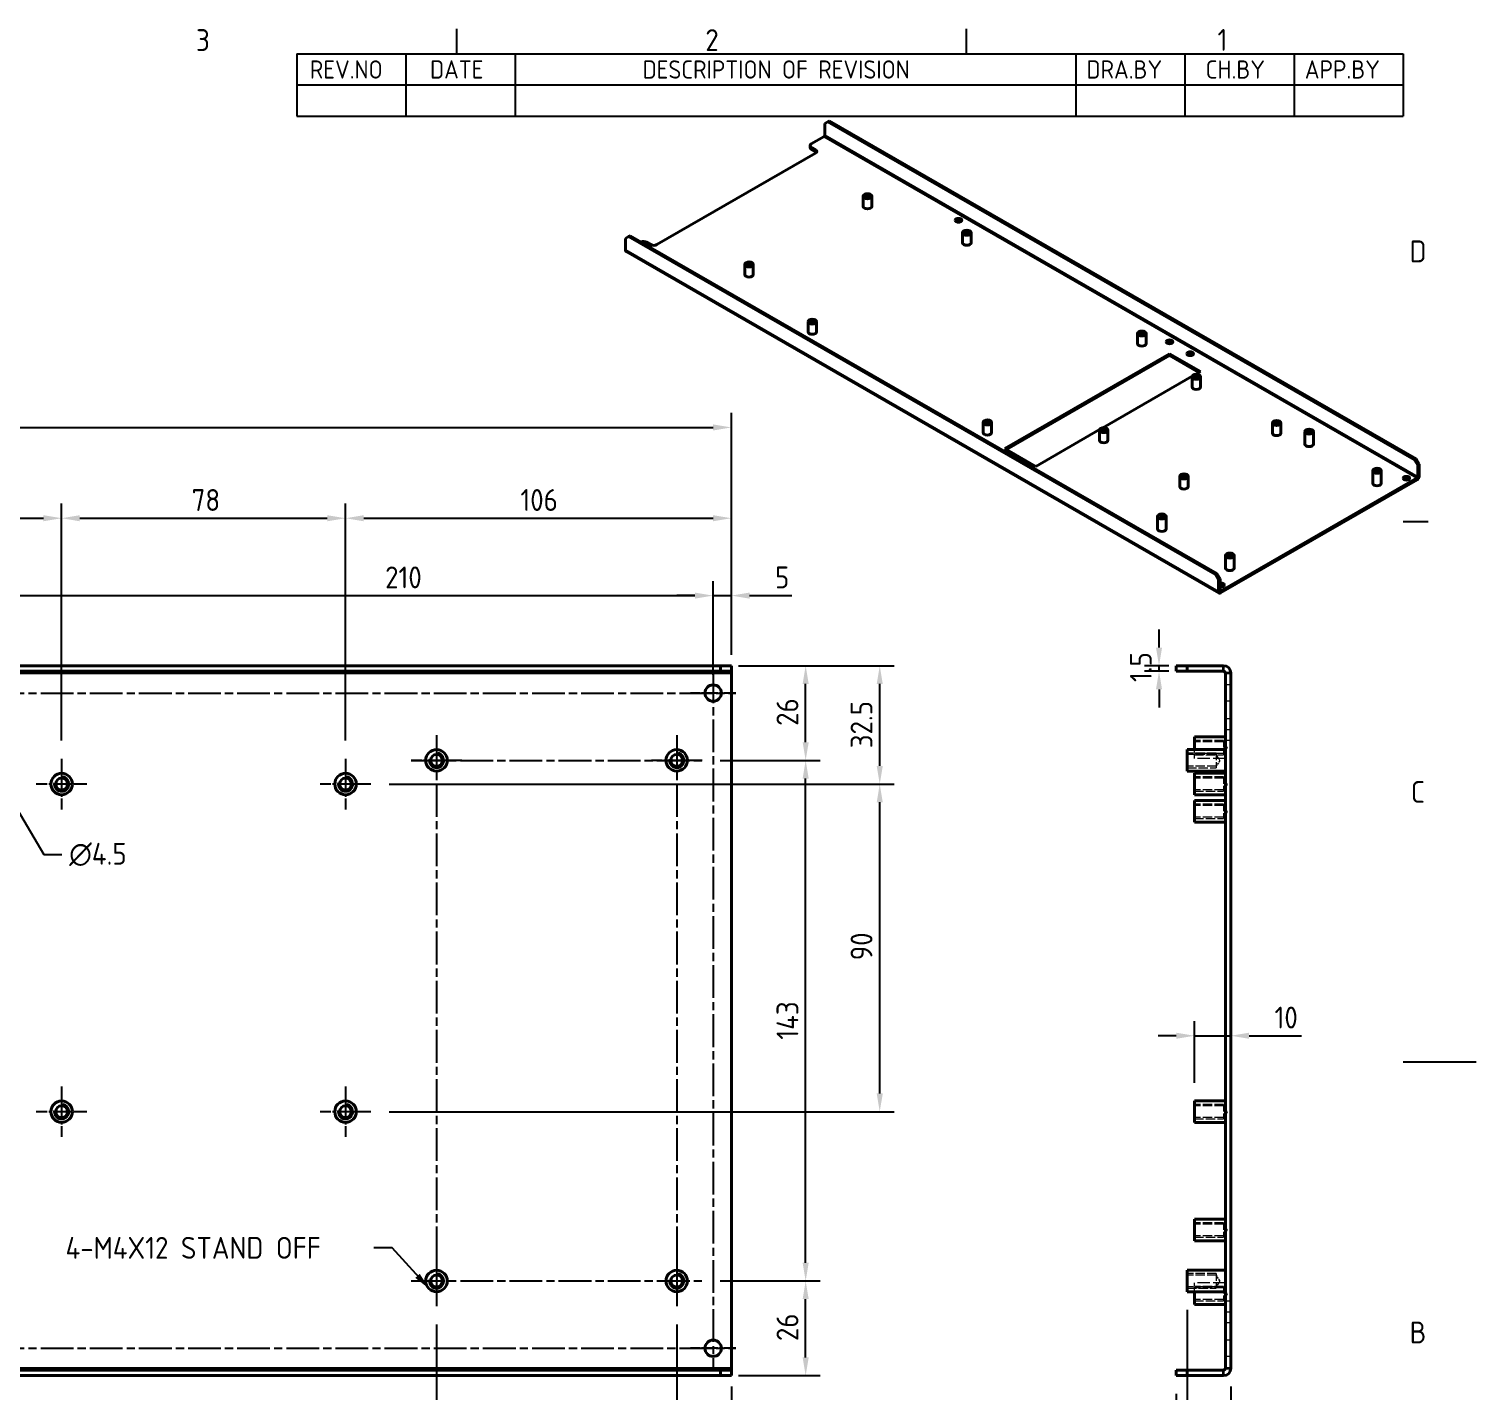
# Model space of a CAD drawing. Header units: millimetres. Extents: x 0 to 840, y 0 to 594.
# Drawn here: x 442.4 to 840, y 206.6 to 580.8 of the extents above; entities that cross this region are included whole.
import ezdxf

# ---------------------------------------------------------------- set-up
doc = ezdxf.new("R2010")
doc.units = ezdxf.units.MM
doc.header["$LTSCALE"] = 2
doc.linetypes.add('CHAIN', pattern=[0.3543, 0.2362, -0.0295, 0.0591, -0.0295])
doc.linetypes.add('DASHED', pattern=[0.2067, 0.1654, -0.0413])
doc.layers.get('0').update_dxf_attribs({"color": 3, "lineweight": 25})
for name, color, linetype, lineweight in [('가려진 것(ISO)', 2, 'DASHED', 18), ('가려진 좁은 것(ISO)', 2, 'DASHED', 18), ('가시적인 것(ISO)', 3, 'Continuous', 40), ('가시적인 좁은 것(ISO)', 3, 'Continuous', 35), ('경계(ISO)', 7, 'Continuous', 25), ('기호(ISO)', 5, 'Continuous', 25), ('중심 표식(ISO)', 1, 'Continuous', 25), ('중심선(ISO)', 1, 'Continuous', 25), ('치수(ISO)', 2, 'Continuous', 25)]:
    doc.layers.add(name, color=color, linetype=linetype, lineweight=lineweight)
doc.styles.add('ISO ProportionalPSTEK', font='isocp.shx')
doc.styles.add('문자 텍스트_PSTEK_POSCO', font='isocp.shx')
doc.styles.add('치수 텍스트_PSTEK_POSCO', font='isocp.shx')
doc.dimstyles.new('치수_PSTEK_POSCO', dxfattribs={"dimscale": 2, "dimtxt": 3, "dimasz": 2.5, "dimexe": 2, "dimexo": 2.5, "dimgap": 1, "dimtad": 1, "dimrnd": 1e-08, "dimdsep": 46, "dimtxsty": '치수 텍스트_PSTEK_POSCO', "dimcen": 0.09, "dimdle": 10, "dimclrd": 7, "dimclre": 7, "dimclrt": 2, "dimadec": 1, "dimazin": 2, "dimtfac": 1, "dimtmove": 0, "dimatfit": 3, "dimfxl": 0, "dimtolj": 1, "dimlwd": -1, "dimlwe": -1, "dimarcsym": 0})
doc.dimstyles.new('치수_PSTEK_POSCO$7', dxfattribs={"dimscale": 2, "dimtxt": 3, "dimasz": 2.5, "dimexe": 2, "dimexo": 2.5, "dimgap": 1, "dimtad": 1, "dimrnd": 1e-08, "dimdsep": 46, "dimtxsty": '치수 텍스트_PSTEK_POSCO', "dimcen": 0.09, "dimdle": 10, "dimclrd": 7, "dimclre": 7, "dimclrt": 2, "dimadec": 1, "dimazin": 2, "dimtfac": 1, "dimtmove": 0, "dimatfit": 3, "dimfxl": 0, "dimtolj": 1, "dimlwd": -1, "dimlwe": -1, "dimarcsym": 0})

# ---------------------------------------------------------------- blocks, each defined once
blk = doc.blocks.new('경계 Default Border')
at = {"layer": '경계(ISO)'}
for p, q in [((280, 287), (280, 290.4)), ((350, 287), (350, 290.4)), ((410, 222.75), (413.4, 222.75))]:
    blk.add_line(p, q, dxfattribs=at)
at = {"layer": '경계(ISO)', "flags": 128}
blk.add_lwpolyline([(420, 148.5), (410, 148.5)], dxfattribs=at)
at = {"layer": '경계(ISO)', "color": 2, "char_height": 3, "attachment_point": 7, "style": '문자 텍스트_PSTEK_POSCO'}
for s, insert in [('3', (244.17, 287.37)), ('2', (314.13, 287.37)), ('1', (384.49, 287.4)), ('D', (410.88, 258.35)), ('C', (411.04, 184.1)), ('B', (410.88, 109.85))]:
    blk.add_mtext(s, dxfattribs=dict(at, insert=insert))
blk = doc.blocks.new('리비전 내역')
at = {"layer": '기호(ISO)'}
for p, q in [((258, 287), (410, 287)), ((258, 287), (258, 282.72)), ((273, 287), (273, 282.72)), ((288, 287), (288, 282.72)), ((365, 287), (365, 282.72)), ((380, 287), (380, 282.72)), ((395, 287), (395, 282.72)), ((410, 287), (410, 282.72)), ((258, 282.72), (410, 282.72)), ((258, 282.72), (258, 278.44)), ((273, 282.72), (273, 278.44)), ((288, 282.72), (288, 278.44)), ((365, 282.72), (365, 278.44)), ((380, 282.72), (380, 278.44)), ((395, 282.72), (395, 278.44)), ((410, 282.72), (410, 278.44)), ((258, 278.44), (410, 278.44))]:
    blk.add_line(p, q, dxfattribs=at)
at = {"layer": '기호(ISO)', "color": 2, "char_height": 2.5, "attachment_point": 7, "style": 'ISO ProportionalPSTEK'}
for s, insert in [('REV.NO', (259.79, 283.58)), ('DATE', (276.31, 283.58)), ('DESCRIPTION OF REVISION', (305.51, 283.58)), ('DRA.BY', (366.48, 283.58)), ('CH.BY', (382.86, 283.58)), ('APP.BY', (396.48, 283.58))]:
    blk.add_mtext(s, dxfattribs=dict(at, insert=insert))
blk = doc.blocks.new('*D25')
at = {"layer": 'Defpoints', "color": 0}
for p in [(630.4, 425.13), (420.4, 404.61), (630.4, 398.36)]:
    blk.add_point(p, dxfattribs=at)
at = {"layer": '치수(ISO)', "color": 7}
for p, q in [((420.4, 409.61), (420.4, 429.13)), ((630.4, 403.36), (630.4, 429.13)), ((425.4, 425.13), (625.4, 425.13))]:
    blk.add_line(p, q, dxfattribs=at)
for points in [[(425.4, 425.96), (425.4, 424.3), (420.4, 425.13)], [(625.4, 425.96), (625.4, 424.3), (630.4, 425.13)]]:
    blk.add_solid(points, dxfattribs=at)
at = {"layer": '치수(ISO)', "color": 2, "insert": (540.28, 430.13), "char_height": 6, "attachment_point": 4, "style": '치수 텍스트_PSTEK_POSCO'}
blk.add_mtext('\\A1;210', dxfattribs=at)
blk = doc.blocks.new('*D26')
at = {"layer": 'Defpoints', "color": 0}
for p in [(635.4, 425.13), (635.4, 403.86), (630.4, 398.36)]:
    blk.add_point(p, dxfattribs=at)
at = {"layer": '치수(ISO)', "color": 7}
for p, q in [((630.4, 403.36), (630.4, 429.13)), ((635.4, 408.86), (635.4, 429.13)), ((625.4, 425.13), (620.4, 425.13)), ((630.4, 425.13), (635.4, 425.13)), ((640.4, 425.13), (652.05, 425.13))]:
    blk.add_line(p, q, dxfattribs=at)
for points in [[(625.4, 425.96), (625.4, 424.3), (630.4, 425.13)], [(640.4, 425.96), (640.4, 424.3), (635.4, 425.13)]]:
    blk.add_solid(points, dxfattribs=at)
at = {"layer": '치수(ISO)', "color": 2, "insert": (647.4, 430.13), "char_height": 6, "attachment_point": 4, "style": '치수 텍스트_PSTEK_POSCO'}
blk.add_mtext('\\A1;5', dxfattribs=at)
blk = doc.blocks.new('*D29')
at = {"layer": 'Defpoints', "color": 0}
for p in [(451.4, 446.39), (388.4, 390.31), (451.4, 380.31)]:
    blk.add_point(p, dxfattribs=at)
at = {"layer": '치수(ISO)', "color": 7}
for p, q in [((388.4, 395.31), (388.4, 450.39)), ((451.4, 385.31), (451.4, 450.39)), ((393.4, 446.39), (446.4, 446.39))]:
    blk.add_line(p, q, dxfattribs=at)
for points in [[(393.4, 447.22), (393.4, 445.55), (388.4, 446.39)], [(446.4, 447.22), (446.4, 445.55), (451.4, 446.39)]]:
    blk.add_solid(points, dxfattribs=at)
at = {"layer": '치수(ISO)', "color": 2, "insert": (417.3, 451.39), "char_height": 6, "attachment_point": 4, "style": '치수 텍스트_PSTEK_POSCO'}
blk.add_mtext('\\A1;63', dxfattribs=at)
blk = doc.blocks.new('*D30')
at = {"layer": 'Defpoints', "color": 0}
for p in [(529.4, 446.39), (451.4, 380.31), (529.4, 380.31)]:
    blk.add_point(p, dxfattribs=at)
at = {"layer": '치수(ISO)', "color": 7}
for p, q in [((451.4, 385.31), (451.4, 450.39)), ((529.4, 385.31), (529.4, 450.39)), ((456.4, 446.39), (524.4, 446.39))]:
    blk.add_line(p, q, dxfattribs=at)
for points in [[(456.4, 447.22), (456.4, 445.55), (451.4, 446.39)], [(524.4, 447.22), (524.4, 445.55), (529.4, 446.39)]]:
    blk.add_solid(points, dxfattribs=at)
at = {"layer": '치수(ISO)', "color": 2, "insert": (487.12, 451.39), "char_height": 6, "attachment_point": 4, "style": '치수 텍스트_PSTEK_POSCO'}
blk.add_mtext('\\A1;78', dxfattribs=at)
blk = doc.blocks.new('*D31')
at = {"layer": 'Defpoints', "color": 0}
for p in [(635.4, 446.39), (635.4, 403.86), (529.4, 380.31)]:
    blk.add_point(p, dxfattribs=at)
at = {"layer": '치수(ISO)', "color": 7}
for p, q in [((529.4, 385.31), (529.4, 450.39)), ((635.4, 408.86), (635.4, 450.39)), ((534.4, 446.39), (630.4, 446.39))]:
    blk.add_line(p, q, dxfattribs=at)
for points in [[(534.4, 447.22), (534.4, 445.55), (529.4, 446.39)], [(630.4, 447.22), (630.4, 445.55), (635.4, 446.39)]]:
    blk.add_solid(points, dxfattribs=at)
at = {"layer": '치수(ISO)', "color": 2, "insert": (577.45, 451.39), "char_height": 6, "attachment_point": 4, "style": '치수 텍스트_PSTEK_POSCO'}
blk.add_mtext('\\A1;106', dxfattribs=at)
blk = doc.blocks.new('*D32')
at = {"layer": 'Defpoints', "color": 0}
for p in [(632.4, 405.86), (676.17, 405.86), (536.35, 373.36)]:
    blk.add_point(p, dxfattribs=at)
at = {"layer": '치수(ISO)', "color": 7}
for p, q in [((637.4, 405.86), (680.17, 405.86)), ((676.17, 378.36), (676.17, 400.86)), ((541.35, 373.36), (680.17, 373.36))]:
    blk.add_line(p, q, dxfattribs=at)
for points in [[(675.34, 400.86), (677.01, 400.86), (676.17, 405.86)], [(675.34, 378.36), (677.01, 378.36), (676.17, 373.36)]]:
    blk.add_solid(points, dxfattribs=at)
at = {"layer": '치수(ISO)', "color": 2, "insert": (671.17, 383.19), "char_height": 6, "attachment_point": 4, "rotation": 90, "style": '치수 텍스트_PSTEK_POSCO'}
blk.add_mtext('\\A1;32.5', dxfattribs=at)
blk = doc.blocks.new('*D33')
at = {"layer": 'Defpoints', "color": 0}
for p in [(536.35, 373.36), (676.17, 373.36), (536.35, 283.36)]:
    blk.add_point(p, dxfattribs=at)
at = {"layer": '치수(ISO)', "color": 7}
for p, q in [((541.35, 373.36), (680.17, 373.36)), ((676.17, 288.36), (676.17, 368.36)), ((541.35, 283.36), (680.17, 283.36))]:
    blk.add_line(p, q, dxfattribs=at)
for points in [[(675.34, 368.36), (677.01, 368.36), (676.17, 373.36)], [(675.34, 288.36), (677.01, 288.36), (676.17, 283.36)]]:
    blk.add_solid(points, dxfattribs=at)
at = {"layer": '치수(ISO)', "color": 2, "insert": (671.17, 324.94), "char_height": 6, "attachment_point": 4, "rotation": 90, "style": '치수 텍스트_PSTEK_POSCO'}
blk.add_mtext('\\A1;90', dxfattribs=at)
blk = doc.blocks.new('*D34')
at = {"layer": 'Defpoints', "color": 0}
for p in [(627.35, 236.86), (655.82, 236.86), (632.4, 210.86)]:
    blk.add_point(p, dxfattribs=at)
at = {"layer": '치수(ISO)', "color": 7}
for p, q in [((632.35, 236.86), (659.82, 236.86)), ((655.82, 215.86), (655.82, 231.86)), ((637.4, 210.86), (659.82, 210.86))]:
    blk.add_line(p, q, dxfattribs=at)
for points in [[(654.99, 231.86), (656.66, 231.86), (655.82, 236.86)], [(654.99, 215.86), (656.66, 215.86), (655.82, 210.86)]]:
    blk.add_solid(points, dxfattribs=at)
at = {"layer": '치수(ISO)', "color": 2, "insert": (650.82, 220.34), "char_height": 6, "attachment_point": 4, "rotation": 90, "style": '치수 텍스트_PSTEK_POSCO'}
blk.add_mtext('\\A1;26', dxfattribs=at)
blk = doc.blocks.new('*D35')
at = {"layer": 'Defpoints', "color": 0}
for p in [(632.4, 405.86), (655.82, 405.86), (627.35, 379.86)]:
    blk.add_point(p, dxfattribs=at)
at = {"layer": '치수(ISO)', "color": 7}
for p, q in [((637.4, 405.86), (659.82, 405.86)), ((655.82, 384.86), (655.82, 400.86)), ((632.35, 379.86), (659.82, 379.86))]:
    blk.add_line(p, q, dxfattribs=at)
for points in [[(654.99, 400.86), (656.66, 400.86), (655.82, 405.86)], [(654.99, 384.86), (656.66, 384.86), (655.82, 379.86)]]:
    blk.add_solid(points, dxfattribs=at)
at = {"layer": '치수(ISO)', "color": 2, "insert": (650.82, 389.34), "char_height": 6, "attachment_point": 4, "rotation": 90, "style": '치수 텍스트_PSTEK_POSCO'}
blk.add_mtext('\\A1;26', dxfattribs=at)
blk = doc.blocks.new('*D36')
at = {"layer": 'Defpoints', "color": 0}
for p in [(627.35, 379.86), (655.82, 379.86), (627.35, 236.86)]:
    blk.add_point(p, dxfattribs=at)
at = {"layer": '치수(ISO)', "color": 7}
for p, q in [((632.35, 379.86), (659.82, 379.86)), ((655.82, 241.86), (655.82, 374.86)), ((632.35, 236.86), (659.82, 236.86))]:
    blk.add_line(p, q, dxfattribs=at)
for points in [[(654.99, 374.86), (656.66, 374.86), (655.82, 379.86)], [(654.99, 241.86), (656.66, 241.86), (655.82, 236.86)]]:
    blk.add_solid(points, dxfattribs=at)
at = {"layer": '치수(ISO)', "color": 2, "insert": (650.82, 303.14), "char_height": 6, "attachment_point": 4, "rotation": 90, "style": '치수 텍스트_PSTEK_POSCO'}
blk.add_mtext('\\A1;143', dxfattribs=at)
blk = doc.blocks.new('*D43')
at = {"layer": 'Defpoints', "color": 0}
for p in [(760.64, 233.91), (772.64, 212.86), (772.64, 191.65)]:
    blk.add_point(p, dxfattribs=at)
at = {"layer": '치수(ISO)', "color": 7}
for p, q in [((760.64, 228.91), (760.64, 187.65)), ((772.64, 207.86), (772.64, 187.65)), ((755.64, 191.65), (750.64, 191.65)), ((760.64, 191.65), (772.64, 191.65)), ((777.64, 191.65), (792.4, 191.65))]:
    blk.add_line(p, q, dxfattribs=at)
for points in [[(755.64, 192.48), (755.64, 190.81), (760.64, 191.65)], [(777.64, 192.48), (777.64, 190.81), (772.64, 191.65)]]:
    blk.add_solid(points, dxfattribs=at)
at = {"layer": '치수(ISO)', "color": 2, "insert": (784.64, 196.65), "char_height": 6, "attachment_point": 4, "style": '치수 텍스트_PSTEK_POSCO'}
blk.add_mtext('\\A1;12', dxfattribs=at)
blk = doc.blocks.new('*D44')
at = {"layer": 'Defpoints', "color": 0}
for p in [(757.64, 210.86), (772.64, 212.86), (772.64, 174.59)]:
    blk.add_point(p, dxfattribs=at)
at = {"layer": '치수(ISO)', "color": 7}
for p, q in [((772.64, 207.86), (772.64, 170.59)), ((757.64, 205.86), (757.64, 170.59)), ((762.64, 174.59), (767.64, 174.59)), ((772.64, 174.59), (794.81, 174.59))]:
    blk.add_line(p, q, dxfattribs=at)
for points in [[(762.64, 175.43), (762.64, 173.76), (757.64, 174.59)], [(767.64, 175.43), (767.64, 173.76), (772.64, 174.59)]]:
    blk.add_solid(points, dxfattribs=at)
at = {"layer": '치수(ISO)', "color": 2, "insert": (787.17, 179.59), "char_height": 6, "attachment_point": 4, "style": '치수 텍스트_PSTEK_POSCO'}
blk.add_mtext('\\A1;15', dxfattribs=at)
blk = doc.blocks.new('*D45')
at = {"layer": 'Defpoints', "color": 0}
for p in [(772.64, 304.22), (772.64, 300.55), (762.64, 286.31)]:
    blk.add_point(p, dxfattribs=at)
at = {"layer": '치수(ISO)', "color": 7}
for p, q in [((762.64, 291.31), (762.64, 308.22)), ((757.64, 304.22), (752.64, 304.22)), ((762.64, 304.22), (772.64, 304.22)), ((777.64, 304.22), (792.04, 304.22))]:
    blk.add_line(p, q, dxfattribs=at)
for points in [[(757.64, 305.06), (757.64, 303.39), (762.64, 304.22)], [(777.64, 305.06), (777.64, 303.39), (772.64, 304.22)]]:
    blk.add_solid(points, dxfattribs=at)
at = {"layer": '치수(ISO)', "color": 2, "insert": (784.64, 309.22), "char_height": 6, "attachment_point": 4, "style": '치수 텍스트_PSTEK_POSCO'}
blk.add_mtext('\\A1;10', dxfattribs=at)
blk = doc.blocks.new('*D46')
at = {"layer": 'Defpoints', "color": 0}
for p in [(752.9, 405.86), (760.64, 405.86), (760.64, 404.36)]:
    blk.add_point(p, dxfattribs=at)
at = {"layer": '치수(ISO)', "color": 7}
for p, q in [((752.9, 410.86), (752.9, 415.86)), ((755.64, 405.86), (748.9, 405.86)), ((752.9, 404.36), (752.9, 405.86)), ((755.64, 404.36), (748.9, 404.36)), ((752.9, 399.36), (752.9, 394.36))]:
    blk.add_line(p, q, dxfattribs=at)
for points in [[(752.07, 410.86), (753.74, 410.86), (752.9, 405.86)], [(752.07, 399.36), (753.74, 399.36), (752.9, 404.36)]]:
    blk.add_solid(points, dxfattribs=at)
at = {"layer": '치수(ISO)', "color": 2, "insert": (747.9, 401.39), "char_height": 6, "attachment_point": 4, "rotation": 90, "style": '치수 텍스트_PSTEK_POSCO'}
blk.add_mtext('\\A1;1.5', dxfattribs=at)
blk = doc.blocks.new('*D47')
at = {"layer": 'Defpoints', "color": 0}
for p in [(635.4, 471.32), (59.4, 403.86), (635.4, 403.86)]:
    blk.add_point(p, dxfattribs=at)
at = {"layer": '치수(ISO)', "color": 7}
for p, q in [((59.4, 408.86), (59.4, 475.32)), ((635.4, 408.86), (635.4, 475.32)), ((64.4, 471.32), (630.4, 471.32))]:
    blk.add_line(p, q, dxfattribs=at)
for points in [[(64.4, 472.16), (64.4, 470.49), (59.4, 471.32)], [(630.4, 472.16), (630.4, 470.49), (635.4, 471.32)]]:
    blk.add_solid(points, dxfattribs=at)
at = {"layer": '치수(ISO)', "color": 2, "insert": (341.85, 476.32), "char_height": 6, "attachment_point": 4, "style": '치수 텍스트_PSTEK_POSCO'}
blk.add_mtext('\\A1;576', dxfattribs=at)
blk = doc.blocks.new('*D49')
at = {"layer": 'Defpoints', "color": 0}
for p in [(554.4, 229.91), (620.4, 229.91), (620.4, 180.6)]:
    blk.add_point(p, dxfattribs=at)
at = {"layer": '치수(ISO)', "color": 7}
for p, q in [((554.4, 224.91), (554.4, 176.6)), ((620.4, 224.91), (620.4, 176.6)), ((559.4, 180.6), (615.4, 180.6))]:
    blk.add_line(p, q, dxfattribs=at)
for points in [[(559.4, 181.44), (559.4, 179.77), (554.4, 180.6)], [(615.4, 181.44), (615.4, 179.77), (620.4, 180.6)]]:
    blk.add_solid(points, dxfattribs=at)
at = {"layer": '치수(ISO)', "color": 2, "insert": (583.77, 185.6), "char_height": 6, "attachment_point": 4, "style": '치수 텍스트_PSTEK_POSCO'}
blk.add_mtext('\\A1;66', dxfattribs=at)
blk = doc.blocks.new('*D50')
at = {"layer": 'Defpoints', "color": 0}
for p in [(620.4, 229.91), (635.4, 212.86), (635.4, 180.6)]:
    blk.add_point(p, dxfattribs=at)
at = {"layer": '치수(ISO)', "color": 7}
for p, q in [((620.4, 224.91), (620.4, 176.6)), ((635.4, 207.86), (635.4, 176.6)), ((625.4, 180.6), (630.4, 180.6))]:
    blk.add_line(p, q, dxfattribs=at)
for points in [[(625.4, 181.44), (625.4, 179.77), (620.4, 180.6)], [(630.4, 181.44), (630.4, 179.77), (635.4, 180.6)]]:
    blk.add_solid(points, dxfattribs=at)
at = {"layer": '치수(ISO)', "color": 2, "insert": (625.08, 185.6), "char_height": 6, "attachment_point": 4, "style": '치수 텍스트_PSTEK_POSCO'}
blk.add_mtext('\\A1;15', dxfattribs=at)

msp = doc.modelspace()

# ---------------------------------------------------------------- linework, layer by layer
at = {"layer": '가려진 것(ISO)', "ltscale": 1.428422}
for p, q in [((772.635, 400.613), (771.135, 400.613)), ((772.635, 396.113), (771.135, 396.113)), ((771.135, 388.363), (772.635, 388.363)), ((771.135, 228.363), (772.635, 228.363)), ((772.635, 220.613), (771.135, 220.613)), ((772.635, 216.113), (771.135, 216.113))]:
    msp.add_line(p, q, dxfattribs=at)
at = {"layer": '가려진 것(ISO)', "ltscale": 7.618686}
for p, q in [((768.635, 381.863), (760.635, 381.863)), ((770.635, 385.363), (762.635, 385.363)), ((770.635, 384.984), (762.635, 384.984)), ((770.635, 381.742), (762.635, 381.742)), ((768.635, 381.484), (760.635, 381.484)), ((768.635, 378.242), (760.635, 378.242)), ((760.635, 377.863), (768.635, 377.863)), ((762.635, 381.363), (770.635, 381.363)), ((770.635, 375.363), (762.635, 375.363)), ((770.635, 374.984), (762.635, 374.984)), ((770.635, 371.742), (762.635, 371.742)), ((762.635, 371.363), (770.635, 371.363)), ((770.635, 367.863), (762.635, 367.863)), ((770.635, 367.484), (762.635, 367.484)), ((770.635, 364.242), (762.635, 364.242)), ((762.635, 363.863), (770.635, 363.863)), ((770.635, 285.363), (762.635, 285.363)), ((770.635, 284.984), (762.635, 284.984)), ((770.635, 281.742), (762.635, 281.742)), ((762.635, 281.363), (770.635, 281.363)), ((770.635, 252.863), (762.635, 252.863)), ((770.635, 252.484), (762.635, 252.484)), ((770.635, 249.242), (762.635, 249.242)), ((762.635, 248.863), (770.635, 248.863)), ((768.635, 238.863), (760.635, 238.863)), ((768.635, 238.484), (760.635, 238.484)), ((768.635, 235.242), (760.635, 235.242)), ((760.635, 234.863), (768.635, 234.863)), ((770.635, 235.363), (762.635, 235.363)), ((770.635, 234.984), (762.635, 234.984)), ((770.635, 231.742), (762.635, 231.742)), ((762.635, 231.363), (770.635, 231.363))]:
    msp.add_line(p, q, dxfattribs=at)
at = {"layer": '가려진 것(ISO)', "ltscale": 3.886064}
for p, q in [((762.635, 380.413), (762.635, 382.813)), ((762.635, 233.913), (762.635, 236.313))]:
    msp.add_line(p, q, dxfattribs=at)
at = {"layer": '가려진 것(ISO)', "ltscale": 5.983681}
for p, q in [((768.635, 381.863), (768.635, 377.863)), ((770.635, 385.363), (770.635, 381.363)), ((770.635, 375.363), (770.635, 371.363)), ((770.635, 367.863), (770.635, 363.863)), ((770.635, 285.363), (770.635, 281.363)), ((770.635, 252.863), (770.635, 248.863)), ((768.635, 238.863), (768.635, 234.863)), ((770.635, 235.363), (770.635, 231.363))]:
    msp.add_line(p, q, dxfattribs=at)
at = {"layer": '가려진 것(ISO)', "ltscale": 1.800898}
for p, q in [((771.609, 383.363), (770.635, 384.984)), ((771.609, 383.363), (770.635, 381.742)), ((769.609, 379.863), (768.635, 381.484)), ((769.609, 379.863), (768.635, 378.242)), ((771.609, 373.363), (770.635, 374.984)), ((771.609, 373.363), (770.635, 371.742)), ((771.609, 365.863), (770.635, 367.484)), ((771.609, 365.863), (770.635, 364.242)), ((771.609, 283.363), (770.635, 284.984)), ((771.609, 283.363), (770.635, 281.742)), ((771.609, 250.863), (770.635, 252.484)), ((771.609, 250.863), (770.635, 249.242)), ((769.609, 236.863), (768.635, 238.484)), ((769.609, 236.863), (768.635, 235.242)), ((771.609, 233.363), (770.635, 234.984)), ((771.609, 233.363), (770.635, 231.742))]:
    msp.add_line(p, q, dxfattribs=at)
at = {"layer": '가려진 것(ISO)', "ltscale": 10.2806}
for p, q in [((771.135, 380.413), (762.635, 380.413)), ((771.135, 236.313), (762.635, 236.313))]:
    msp.add_line(p, q, dxfattribs=at)
at = {"layer": '가려진 좁은 것(ISO)', "ltscale": 1.428422}
for p, q in [((771.135, 391.363), (772.635, 391.363)), ((772.635, 385.363), (771.135, 385.363)), ((771.135, 231.363), (772.635, 231.363)), ((772.635, 225.363), (771.135, 225.363))]:
    msp.add_line(p, q, dxfattribs=at)
at = {"layer": '가시적인 것(ISO)'}
for p, q in [((661.044, 554.79), (661.892, 555.283)), ((661.044, 554.79), (661.044, 551.52)), ((661.892, 555.283), (662.317, 555.527)), ((823.113, 462.442), (661.892, 555.283)), ((823.537, 462.686), (662.317, 555.527)), ((657.015, 548.26), (657.015, 548.75)), ((660.902, 551.275), (657.367, 549.239)), ((658.498, 546.633), (614.94, 521.55)), ((657.367, 548.262), (658.498, 547.61)), ((658.498, 547.12), (657.367, 547.771)), ((671.602, 532.055), (671.602, 534.835)), ((673.962, 532.055), (673.962, 534.835)), ((698.896, 522.038), (698.896, 524.818)), ((701.256, 522.038), (701.256, 524.818)), ((606.314, 523.273), (607.162, 523.766)), ((606.314, 520.003), (606.314, 523.273)), ((607.162, 523.766), (607.587, 524.01)), ((607.162, 523.766), (768.383, 430.925)), ((607.587, 524.01), (768.807, 431.169)), ((613.243, 521.55), (612.112, 522.201)), ((769.398, 425.818), (606.48, 519.636)), ((639.075, 513.324), (639.075, 516.104)), ((641.435, 513.324), (641.435, 516.104)), ((656.47, 497.607), (656.47, 500.386)), ((658.83, 497.607), (658.83, 500.386)), ((746.979, 494.349), (746.979, 497.129)), ((749.339, 494.349), (749.339, 497.129)), ((710.541, 465.52), (755.796, 491.58)), ((755.796, 491.09), (710.967, 465.274)), ((755.796, 491.58), (764.281, 486.694)), ((755.796, 491.58), (755.796, 491.09)), ((763.855, 486.449), (755.796, 491.09)), ((761.995, 485.377), (737.454, 471.245)), ((761.97, 482.459), (761.97, 485.239)), ((764.281, 486.694), (762.91, 485.904)), ((764.33, 482.459), (764.33, 485.239)), ((704.553, 469.917), (704.553, 472.697)), ((706.913, 469.917), (706.913, 472.697)), ((736.539, 470.718), (719.027, 460.633)), ((736.514, 467.8), (736.514, 470.58)), ((738.874, 467.8), (738.874, 470.58)), ((784.032, 469.754), (784.032, 472.534)), ((786.392, 469.754), (786.392, 472.534)), ((792.941, 466.741), (792.941, 470.175)), ((795.301, 466.741), (795.301, 470.175)), ((719.027, 460.633), (710.541, 465.52)), ((823.537, 462.686), (823.113, 462.442)), ((823.113, 462.442), (823.961, 460.972)), ((824.385, 461.217), (823.537, 462.686)), ((823.961, 460.972), (824.385, 461.217)), ((824.385, 457.946), (824.385, 461.217)), ((758.576, 455.095), (758.576, 457.875)), ((760.936, 455.095), (760.936, 457.875)), ((769.797, 426.347), (823.82, 457.457)), ((811.609, 455.991), (811.609, 459.425)), ((813.969, 455.991), (813.969, 459.425)), ((823.961, 460.972), (823.961, 457.702)), ((823.82, 456.967), (769.797, 425.857)), ((752.495, 443.45), (752.495, 446.883)), ((754.855, 443.45), (754.855, 446.883)), ((771.162, 432.7), (771.162, 436.133)), ((773.522, 432.7), (773.522, 436.133)), ((768.807, 431.169), (768.383, 430.925)), ((768.383, 430.925), (769.231, 429.455)), ((769.655, 429.7), (768.807, 431.169)), ((769.231, 429.455), (769.655, 429.7)), ((769.231, 429.455), (769.231, 426.185)), ((769.655, 429.7), (769.655, 426.429)), ((632.403, 405.863), (62.403, 405.863)), ((635.403, 405.863), (632.403, 405.863)), ((632.403, 405.863), (632.403, 404.363)), ((635.403, 404.363), (635.403, 405.863)), ((760.635, 405.863), (757.635, 405.863)), ((757.635, 405.863), (757.635, 404.363)), ((760.635, 404.363), (760.635, 405.863)), ((770.635, 405.863), (760.635, 405.863)), ((632.403, 404.363), (62.403, 404.363)), ((632.403, 404.363), (635.403, 404.363)), ((635.403, 404.363), (635.403, 403.863)), ((635.403, 212.863), (635.403, 403.863)), ((757.635, 404.363), (760.635, 404.363)), ((760.635, 404.363), (770.635, 404.363)), ((771.135, 212.863), (771.135, 403.863)), ((772.635, 403.863), (772.635, 212.863)), ((762.635, 382.813), (762.635, 386.313)), ((771.135, 386.313), (762.635, 386.313)), ((760.635, 376.913), (760.635, 382.813)), ((771.135, 382.813), (760.635, 382.813)), ((771.135, 376.913), (760.635, 376.913)), ((762.635, 370.413), (762.635, 376.313)), ((771.135, 376.313), (762.635, 376.313)), ((771.135, 370.413), (762.635, 370.413)), ((762.635, 362.913), (762.635, 368.813)), ((771.135, 368.813), (762.635, 368.813)), ((771.135, 362.913), (762.635, 362.913)), ((762.635, 280.413), (762.635, 286.313)), ((771.135, 286.313), (762.635, 286.313)), ((771.135, 280.413), (762.635, 280.413)), ((762.635, 247.913), (762.635, 253.813)), ((771.135, 253.813), (762.635, 253.813)), ((771.135, 247.913), (762.635, 247.913)), ((760.635, 233.913), (760.635, 239.813)), ((771.135, 239.813), (760.635, 239.813)), ((771.135, 233.913), (760.635, 233.913)), ((762.635, 230.413), (762.635, 233.913)), ((771.135, 230.413), (762.635, 230.413)), ((62.403, 212.363), (632.403, 212.363)), ((62.403, 210.863), (632.403, 210.863)), ((635.403, 212.363), (632.403, 212.363)), ((632.403, 212.363), (632.403, 210.863)), ((632.403, 210.863), (635.403, 210.863)), ((635.403, 212.363), (635.403, 212.863)), ((635.403, 210.863), (635.403, 212.363)), ((760.635, 212.363), (757.635, 212.363)), ((757.635, 212.363), (757.635, 210.863)), ((757.635, 210.863), (760.635, 210.863)), ((760.635, 210.863), (760.635, 212.363)), ((760.635, 212.363), (770.635, 212.363)), ((760.635, 210.863), (770.635, 210.863))]:
    msp.add_line(p, q, dxfattribs=at)
for centre, radius in [((630.403, 398.363), 2.25), ((554.403, 379.863), 2.95), ((620.403, 379.863), 2.95), ((554.403, 379.863), 1.621), ((620.403, 379.863), 1.621), ((451.403, 373.363), 2.95), ((451.403, 373.363), 1.621), ((529.403, 373.363), 2.95), ((529.403, 373.363), 1.621), ((451.403, 283.363), 2.95), ((529.403, 283.363), 2.95), ((451.403, 283.363), 1.621), ((529.403, 283.363), 1.621), ((554.403, 236.863), 2.95), ((620.403, 236.863), 2.95), ((554.403, 236.863), 1.621), ((620.403, 236.863), 1.621), ((630.403, 218.363), 2.25)]:
    msp.add_circle(centre, radius, dxfattribs=at)
for centre, radius, start, end in [((770.635, 403.863), 2, 0, 90), ((770.635, 403.863), 0.5, 0, 90), ((770.635, 212.863), 2, 270, 0), ((770.635, 212.863), 0.5, 270, 0)]:
    msp.add_arc(centre, radius, start, end, dxfattribs=at)
for centre, major_axis, ratio, start_param, end_param in [((658.215, 548.75), (-1.2, 0), 0.5758617, 5.4977871, 7.0685835), ((660.902, 551.439), (-0.1, -0.173), 0.5780931, 0.7834645, 2.3542608), ((658.215, 548.26), (-1.2, 0), 0.5758617, 0, 0.7853982), ((657.65, 547.122), (1.2, 0), 0.5758617, 5.4977871, 7.0685835), ((657.65, 546.631), (1.2, 0), 0.5758617, 0.3628321, 0.7853982), ((672.782, 532.055), (1.18, 0), 0.5758617, 3.1415927, 6.2831853), ((697.813, 527.737), (-0.9, 0), 0.5758617, 3.6345477, 5.7902303), ((611.263, 521.713), (1.2, 0), 0.5758617, 0.7853982, 2.1710345), ((614.092, 522.038), (1.2, 0), 0.5758617, 3.9269908, 5.4977871), ((700.076, 522.038), (1.18, 0), 0.5758617, 3.1415927, 6.2831853), ((606.879, 520.329), (-0.399, -0.693), 0.5780931, 5.4958534, 6.2831853), ((640.255, 513.324), (1.18, 0), 0.5758617, 3.1415927, 6.2831853), ((657.65, 497.607), (1.18, 0), 0.5758617, 3.1415927, 6.2831853), ((748.159, 494.349), (1.18, 0), 0.5758617, 3.1415927, 6.2831853), ((755.796, 494.347), (-0.9, 0), 0.5758617, 3.6345477, 5.7902303), ((761.453, 491.09), (-0.9, 0), 0.5758617, 3.6345477, 5.7902303), ((763.15, 482.459), (1.18, 0), 0.5758617, 3.1415927, 6.2831853), ((705.733, 469.917), (1.18, 0), 0.5758617, 3.1415927, 6.2831853), ((785.212, 469.754), (1.18, 0), 0.5758617, 3.1415927, 6.2831853), ((737.694, 467.8), (1.18, 0), 0.5758617, 3.1415927, 6.2831853), ((794.121, 466.741), (1.18, 0), 0.5758617, 3.1415927, 6.2831853), ((820.85, 456.885), (-0.9, 0), 0.5758617, 3.6345477, 5.7902303), ((823.82, 457.621), (0.399, 0.693), 0.5780931, 3.9250571, 5.4958534), ((823.82, 457.621), (-0.1, -0.173), 0.5780931, 0.7834645, 2.3542608), ((759.756, 455.095), (1.18, 0), 0.5758617, 3.1415927, 6.2831853), ((812.789, 455.991), (1.18, 0), 0.5758617, 3.1415927, 6.2831853), ((753.675, 443.45), (1.18, 0), 0.5758617, 3.1415927, 6.2831853), ((772.342, 432.7), (1.18, 0), 0.5758617, 3.1415927, 6.2831853), ((769.797, 426.511), (-0.399, -0.693), 0.5780931, 5.4958534, 7.0666498), ((769.938, 428.058), (0.9, 0), 0.5758617, 4.3927017, 8.1736689), ((769.938, 427.567), (-0.9, 0), 0.5758617, 3.6345477, 5.0320762), ((769.797, 426.511), (-0.1, -0.173), 0.5780931, 5.4958534, 7.0666498)]:
    msp.add_ellipse(centre, major_axis=major_axis, ratio=ratio, start_param=start_param, end_param=end_param, dxfattribs=at)
for centre, major_axis in [((672.782, 534.835), (-1.18, 0)), ((672.782, 534.835), (-0.648, 0)), ((697.813, 528.228), (-0.9, 0)), ((700.076, 524.818), (-1.18, 0)), ((700.076, 524.818), (-0.648, 0)), ((640.255, 516.104), (-1.18, 0)), ((640.255, 516.104), (-0.648, 0)), ((657.65, 500.386), (-1.18, 0)), ((657.65, 500.386), (-0.648, 0)), ((748.159, 497.129), (-1.18, 0)), ((748.159, 497.129), (-0.648, 0)), ((755.796, 494.838), (-0.9, 0)), ((761.453, 491.58), (-0.9, 0)), ((763.15, 485.239), (-1.18, 0)), ((763.15, 485.239), (-0.648, 0)), ((705.733, 472.697), (-1.18, 0)), ((785.212, 472.534), (-1.18, 0)), ((705.733, 472.697), (-0.648, 0)), ((737.694, 470.58), (-1.18, 0)), ((737.694, 470.58), (-0.648, 0)), ((785.212, 472.534), (-0.648, 0)), ((794.121, 470.175), (-1.18, 0)), ((794.121, 470.175), (-0.648, 0)), ((759.756, 457.875), (-1.18, 0)), ((759.756, 457.875), (-0.648, 0)), ((812.789, 459.425), (-1.18, 0)), ((812.789, 459.425), (-0.648, 0)), ((820.85, 457.376), (-0.9, 0)), ((753.675, 446.883), (-1.18, 0)), ((753.675, 446.883), (-0.648, 0)), ((772.342, 436.133), (-1.18, 0)), ((772.342, 436.133), (-0.648, 0))]:
    msp.add_ellipse(centre, major_axis=major_axis, ratio=0.5758617, dxfattribs=at)
at = {"layer": '가시적인 좁은 것(ISO)'}
for p, q in [((823.82, 457.457), (660.902, 551.275)), ((661.044, 551.52), (823.961, 457.702)), ((657.367, 547.771), (657.367, 548.262)), ((658.498, 547.61), (658.498, 547.12)), ((606.314, 520.003), (769.231, 426.185)), ((823.82, 456.967), (823.82, 457.457)), ((823.961, 457.702), (824.385, 457.946)), ((769.231, 426.185), (769.655, 426.429)), ((769.655, 426.429), (769.797, 426.347)), ((769.797, 426.347), (769.797, 425.857)), ((770.635, 404.363), (770.635, 405.863)), ((635.403, 403.863), (59.403, 403.863)), ((772.635, 403.863), (771.135, 403.863)), ((59.403, 212.863), (635.403, 212.863)), ((770.635, 210.863), (770.635, 212.363)), ((771.135, 212.863), (772.635, 212.863))]:
    msp.add_line(p, q, dxfattribs=at)
for centre in [(554.403, 379.863), (620.403, 379.863), (451.403, 373.363), (529.403, 373.363), (451.403, 283.363), (529.403, 283.363), (554.403, 236.863), (620.403, 236.863)]:
    msp.add_arc(centre, 2, 170, 80, dxfattribs=at)
at = {"layer": '중심 표식(ISO)', "linetype": 'CHAIN', "ltscale": 6.944946}
for p, q in [((636.653, 398.363), (624.153, 398.363)), ((636.653, 218.363), (624.153, 218.363))]:
    msp.add_line(p, q, dxfattribs=at)
at = {"layer": '중심 표식(ISO)', "linetype": 'CHAIN', "ltscale": 7.722792}
for p, q in [((451.403, 380.313), (451.403, 366.413)), ((529.403, 380.313), (529.403, 366.413)), ((561.353, 379.863), (547.453, 379.863)), ((627.353, 379.863), (613.453, 379.863)), ((458.353, 373.363), (444.453, 373.363)), ((536.353, 373.363), (522.453, 373.363)), ((451.403, 290.313), (451.403, 276.413)), ((529.403, 290.313), (529.403, 276.413)), ((458.353, 283.363), (444.453, 283.363)), ((536.353, 283.363), (522.453, 283.363)), ((554.403, 243.813), (554.403, 229.913)), ((620.403, 243.813), (620.403, 229.913))]:
    msp.add_line(p, q, dxfattribs=at)
at = {"layer": '중심선(ISO)', "linetype": 'CHAIN', "ltscale": 19.051651}
for p, q in [((630.403, 404.613), (630.403, 212.113)), ((189.153, 398.363), (636.653, 398.363)), ((554.403, 386.813), (554.403, 229.913)), ((620.403, 386.813), (620.403, 229.913)), ((547.453, 379.863), (627.353, 379.863)), ((547.453, 236.863), (627.353, 236.863)), ((189.153, 218.363), (636.653, 218.363))]:
    msp.add_line(p, q, dxfattribs=at)

# ---------------------------------------------------------------- block references
at = {"xscale": 2, "yscale": 2, "zscale": 2}
msp.add_blockref('경계 Default Border', (0, 0), dxfattribs=at)
at = {"layer": '기호(ISO)', "xscale": 2, "yscale": 2, "zscale": 2}
msp.add_blockref('리비전 내역', (0, 0), dxfattribs=at)

# ---------------------------------------------------------------- texts
at = {"layer": '기호(ISO)', "color": 2, "insert": (453.494, 354.017), "char_height": 6, "width": 18.91118, "attachment_point": 4, "line_spacing_factor": 0.525, "style": '치수 텍스트_PSTEK_POSCO'}
msp.add_mtext('{\\fAIGDT|b0|i0;\\H6.0000;n\\fisocp|b0|i0;\\H6.0000;4.5}', dxfattribs=at)
at = {"layer": '기호(ISO)', "color": 2, "insert": (452.484, 245.949), "char_height": 6, "width": 82.69131, "attachment_point": 4, "style": '치수 텍스트_PSTEK_POSCO'}
msp.add_mtext('{\\fISOCP|b0|i0;\\H6.0000;4-M4X12 STAND OFF}', dxfattribs=at)

# ---------------------------------------------------------------- dimensions: what is measured, and where the dimension line sits
at = {"layer": '치수(ISO)', "color": 7}
for base, p1, p2, angle, override, picture, middle in [((635.403, 471.325), (59.403, 403.863), (635.403, 403.863), 180, {"dimdec": 2, "dimtp": 0, "dimtm": 0, "dimtdec": 2, "dimtofl": 0, "dimatfit": 1}, '*D47', (347.403, 471.325)), ((451.403, 446.385), (388.403, 390.313), (451.403, 380.313), 180, {"dimdec": 2, "dimtp": 0, "dimtm": 0, "dimtdec": 2, "dimtofl": 0, "dimatfit": 1}, '*D29', (420.903, 446.385)), ((529.403, 446.385), (451.403, 380.313), (529.403, 380.313), 180, {"dimdec": 2, "dimtp": 0, "dimtm": 0, "dimtdec": 2, "dimtofl": 0, "dimatfit": 1}, '*D30', (490.423, 446.385)), ((635.403, 446.385), (529.403, 380.313), (635.403, 403.863), 180, {"dimdec": 2, "dimtp": 0, "dimtm": 0, "dimtdec": 2, "dimtofl": 0, "dimatfit": 1}, '*D31', (582.403, 446.385)), ((630.403, 425.131), (420.403, 404.613), (630.403, 398.363), 180, {"dimdec": 2, "dimtp": 0, "dimtm": 0, "dimtdec": 2, "dimtofl": 0, "dimatfit": 1}, '*D25', (545.163, 425.131)), ((635.403, 425.131), (630.403, 398.363), (635.403, 403.863), 180, {"dimdec": 2, "dimtp": 0, "dimtm": 0, "dimtdec": 2, "dimtofl": 1, "dimatfit": 1}, '*D26', (648.727, 425.131)), ((752.903, 405.863), (760.635, 404.363), (760.635, 405.863), 270, {"dimdec": 2, "dimtp": 0, "dimtm": 0, "dimtdec": 2, "dimtofl": 1, "dimatfit": 1}, '*D46', (752.903, 405.113)), ((676.173, 405.863), (536.353, 373.363), (632.403, 405.863), 90, {"dimdec": 2, "dimtp": 0, "dimtm": 0, "dimtdec": 2, "dimtofl": 0, "dimatfit": 1}, '*D32', (676.173, 389.613)), ((655.824, 405.863), (627.353, 379.863), (632.403, 405.863), 90, {"dimdec": 2, "dimtp": 0, "dimtm": 0, "dimtdec": 2, "dimtofl": 0, "dimatfit": 1}, '*D35', (655.824, 392.863)), ((655.824, 379.863), (627.353, 236.863), (627.353, 379.863), 90, {"dimdec": 2, "dimtp": 0, "dimtm": 0, "dimtdec": 2, "dimtofl": 0, "dimatfit": 1}, '*D36', (655.824, 308.363)), ((676.173, 373.363), (536.353, 283.363), (536.353, 373.363), 90, {"dimdec": 2, "dimtp": 0, "dimtm": 0, "dimtdec": 2, "dimtofl": 0, "dimatfit": 1}, '*D33', (676.173, 328.363)), ((772.635, 304.224), (762.635, 286.313), (772.635, 300.551), 180, {"dimdec": 2, "dimse2": 1, "dimtp": 0, "dimtm": 0, "dimtdec": 2, "dimtofl": 1, "dimatfit": 1}, '*D45', (787.338, 304.224)), ((655.824, 236.863), (632.403, 210.863), (627.353, 236.863), 90, {"dimdec": 2, "dimtp": 0, "dimtm": 0, "dimtdec": 2, "dimtofl": 0, "dimatfit": 1}, '*D34', (655.824, 223.863)), ((772.635, 191.645), (760.635, 233.913), (772.635, 212.863), 180, {"dimdec": 2, "dimtp": 0, "dimtm": 0, "dimtdec": 2, "dimtofl": 1, "dimatfit": 1}, '*D43', (787.516, 191.645)), ((620.403, 180.604), (554.403, 229.913), (620.403, 229.913), 180, {"dimdec": 2, "dimtp": 0, "dimtm": 0, "dimtdec": 2, "dimtofl": 0, "dimatfit": 1}, '*D49', (587.403, 180.604)), ((635.403, 180.604), (620.403, 229.913), (635.403, 212.863), 180, {"dimdec": 2, "dimtp": 0, "dimtm": 0, "dimtdec": 2, "dimtofl": 0, "dimatfit": 1}, '*D50', (627.903, 180.604)), ((772.635, 174.594), (757.635, 210.863), (772.635, 212.863), 180, {"dimdec": 2, "dimtp": 0, "dimtm": 0, "dimtdec": 2, "dimtofl": 0, "dimatfit": 2}, '*D44', (789.99, 174.594))]:
    dim = msp.add_linear_dim(base=base, p1=p1, p2=p2, angle=angle, dimstyle='치수_PSTEK_POSCO', override=override, dxfattribs=at)
    dim.commit()
    dim.dimension.update_dxf_attribs({"geometry": picture, "text_midpoint": middle, "dimtype": 160})

# ---------------------------------------------------------------- leaders
at = {"layer": '기호(ISO)', "color": 7, "annotation_type": 0, "has_hookline": 1}
for points, hookline_direction, text_width in [([(421.528, 396.414), (446.494, 354.017), (451.494, 354.017)], 0, 17.55), ([(552.557, 234.562), (542.175, 245.949), (537.175, 245.949)], 1, 80.767)]:
    msp.add_leader(points, dimstyle='치수_PSTEK_POSCO$7', override={"dimtad": 0}, dxfattribs=dict(at, hookline_direction=hookline_direction, text_width=text_width))

doc.saveas('drawing.dxf')
